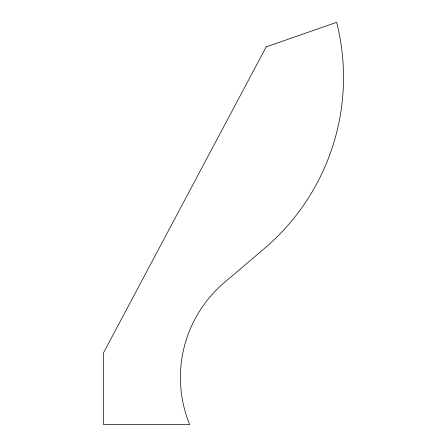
<?xml version="1.0" encoding="UTF-8"?>
<svg xmlns="http://www.w3.org/2000/svg" width="447" height="447" viewBox="0 0 447 447"><rect width="100%" height="100%" fill="white"/><g stroke="black" fill="none" stroke-linecap="round" stroke-linejoin="round"><path stroke-width="0.67" d="M266.194 46.868L103.592 352.677L103.592 424.65L189.696 424.65A124.534 124.534 0 0 1 224.249 282.649L264.557 248.348A224.349 224.349 0 0 0 336.63 22.35L266.194 46.868"/></g></svg>
